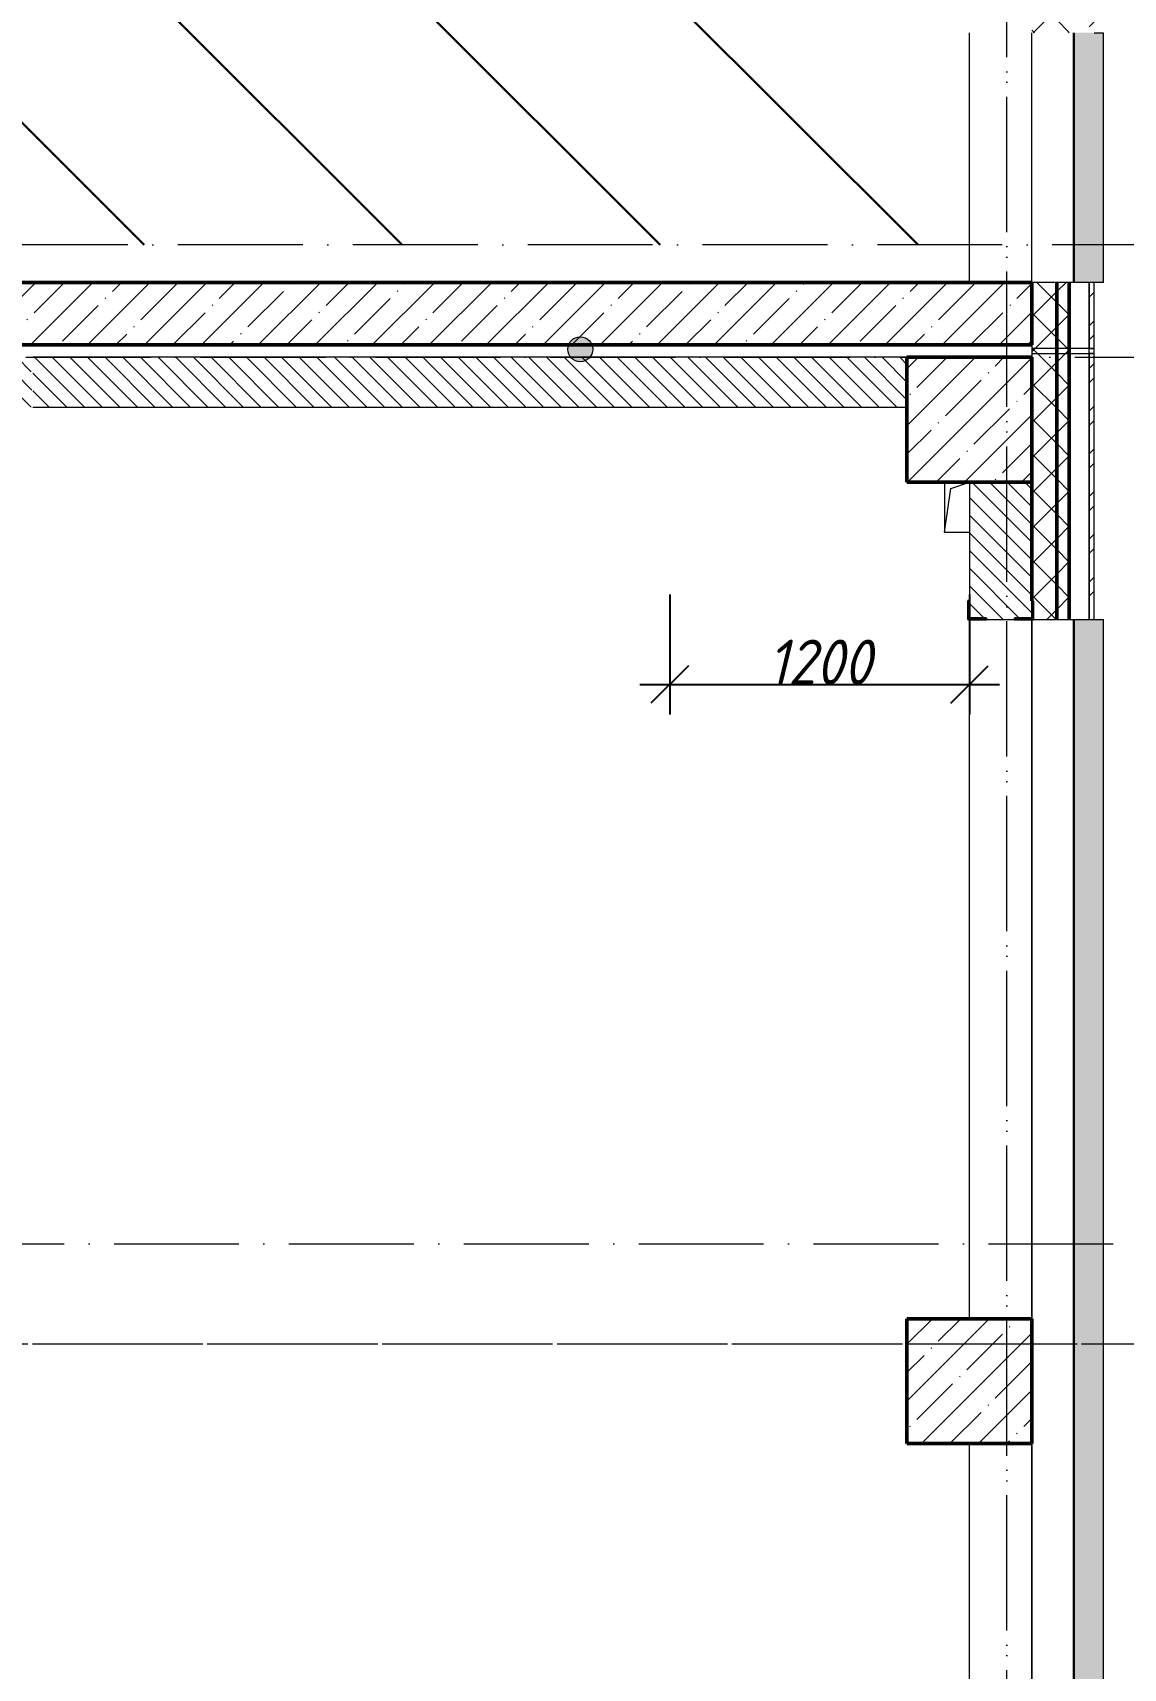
# Model space of a CAD drawing. Header units: millimetres. Extents: x -606178 to 312196, y -19338 to 632709.
# Drawn here: x -43465 to -39099, y 493325 to 499875 of the extents above; entities that cross this region are included whole.
import ezdxf

# ---------------------------------------------------------------- set-up
doc = ezdxf.new("R2010")
doc.units = ezdxf.units.MM
doc.linetypes.add('50_200_ШТРИХ_1Т_ш5_п1_п1_', pattern=[700, 500, -100, 0, -100])
for name, color, linetype, lineweight in [('4) ЛЕстницы', 5, 'Continuous', 30), ('A-____-____-DIMS', 7, 'Continuous', 9), ('A-GENM-____-MCUT', 7, 'Continuous', 25), ('A-GENM-____-OTLN', 7, 'Continuous', 9), ('A-GENM-____-OTLN-1', 7, 'Continuous', 25), ('A-GLAZ-____-OTLN', 7, 'Continuous', 9), ('A-WALL-____-MCUT', 7, 'Continuous', 13), ('A-WALL-____-MCUT-1', 7, 'Continuous', 9), ('A-WALL-____-MCUT-2', 7, 'Continuous', 50), ('A-WALL-____-MCUT-3', 7, 'Continuous', 9), ('A-WALL-____-OTLN', 7, 'Continuous', 9), ('A-WALL-____-PATT-1', 7, 'Continuous', 9), ('A-WALL-FNSH-MCUT-1', 7, 'Continuous', 9), ('G-____-____-TEXT', 7, 'Continuous', 9), ('S-COLS-____-MCUT', 7, 'Continuous', 50), ('S-COLS-____-OTLN', 7, 'Continuous', 9), ('S-GRID-____-OTLN-1', 7, '50_200_ШТРИХ_1Т_ш5_п1_п1_', 9)]:
    doc.layers.add(name, color=color, linetype=linetype, lineweight=lineweight)
doc.layers.add('A-GLAZ-____-OTLN-1', color=7, linetype='Continuous', lineweight=9, true_color=0xc0c0c0)
doc.styles.add('ISOCPEUR_I_10', font='isocpeui.ttf', dxfattribs={"width": 0.9, "height": 180})
doc.dimstyles.new('ISO-1_8_0_9К_СРЕДНИЙ_Кладочные_3', dxfattribs={"dimscale": 304.8, "dimtxt": 179.276612, "dimasz": 0.492126, "dimexe": 0.393701, "dimexo": 0, "dimgap": 0, "dimtad": 1, "dimdec": 3, "dimrnd": 0.001, "dimdsep": 46, "dimtxsty": 'ISOCPEUR_I_10', "dimblk1": 'OBLIQUE', "dimblk2": 'OBLIQUE', "dimsah": 1, "dimcen": 0.09, "dimdle": 0.393701, "dimazin": 0, "dimtfac": 1, "dimtdec": 4, "dimtix": 1, "dimtmove": 0, "dimatfit": 3, "dimfxl": 1, "dimtvp": 1, "dimtolj": 1, "dimtzin": 0, "dimarcsym": 2})
pattern_1 = [(45, (-140714.89, 451794.26), (-70.71068, 70.71068), []), (135, (-140714.89, 451794.26), (-70.71068, -70.71068), [])]
pattern_2 = [(45, (-101000, -46531.04), (-114.04925, 114.04925), []), (45, (-100885.95, -46531.04), (-114.04925, 114.04925), [201.613, -40.323, 3.353, -36.97])]
pattern_3 = [(135, (-140714.89, 451794.26), (-35.35534, -35.35534), [])]
pattern_4 = [(45, (-140714.89, 451794.26), (-114.04925, 114.04925), []), (45, (-140600.84, 451794.26), (-114.04925, 114.04925), [201.612, -40.322, 3.353, -36.97])]
pattern_5 = [(45, (-140714.89, 451794.26), (-85.53659, 85.53659), []), (45, (-140657.87, 451794.26), (-85.53659, 85.53659), [])]

# ---------------------------------------------------------------- blocks, each defined once
blk = doc.blocks.new('BSC_Колонна _Прямоугольная - 500х500-V114-АР1_План отверстий 3 этажа в осях 1-64_Ю-ЯЯ')
at = {"layer": 'S-COLS-____-OTLN'}
h = blk.add_hatch(dxfattribs=at)
h.set_pattern_fill('FP_119', color=256, style=0, pattern_type=2)
h.set_pattern_definition(pattern_2)
h.paths.add_polyline_path([(-250, -250), (250, -250), (250, 250), (-250, 250), (-250, 198.3)], flags=0)
at = {"layer": 'S-COLS-____-MCUT'}
for p, q in [((250, 250), (-250, 250)), ((-250, 250), (-250, -250)), ((250, -250), (250, 250)), ((-250, -250), (250, -250))]:
    blk.add_line(p, q, dxfattribs=at)
blk = doc.blocks.new('Отлив_СКБ - Отлив витража_120_НВФ-31885283-АР1_План отверстий 3 этажа в осях 1-64_Ю-ЯЯ')
at = {"layer": 'A-GLAZ-____-OTLN-1'}
for points in [[(426.9, -2), (1000, -2), (1000, 0), (0, 0), (0, -2)], [(426.9, -120), (1000, -120), (1000, -2), (0, -2), (0, -120)]]:
    blk.add_hatch(color=256, dxfattribs=at).paths.add_polyline_path(points, flags=0)
at = {"layer": 'A-GLAZ-____-OTLN'}
for p, q in [((0, 0), (1000, 0)), ((1000, -2), (0, -2)), ((0, -120), (0, -83)), ((0, -120), (1000, -120)), ((1000, -83), (1000, -120))]:
    blk.add_line(p, q, dxfattribs=at)
blk = doc.blocks.new('Стены 13 - Стены 4-31812941-АР1_План отверстий 3 этажа в осях 1-64_Ю-ЯЯ')
at = {"layer": 'A-WALL-____-MCUT'}
for p, q in [((-1843.5, 41030.2), (-1843.5, 41010.2)), ((-1593.5, 41030.2), (-1843.5, 41030.2)), ((-1843.5, 41010.2), (-1593.5, 41010.2)), ((-1593.5, 41010.2), (-1593.5, 41030.2))]:
    blk.add_line(p, q, dxfattribs=at)
blk = doc.blocks.new('BSC_Колонна _Прямоугольная - 500х500-V138-АР1_План отверстий 3 этажа в осях 1-64_А-ГГ')
at = {"layer": 'S-COLS-____-OTLN'}
h = blk.add_hatch(dxfattribs=at)
h.set_pattern_fill('FP_161', color=256, style=0, pattern_type=2)
h.set_pattern_definition(pattern_2)
h.paths.add_polyline_path([(-250, -250), (250, -250), (250, 250), (-250, 250), (-250, -215.4)], flags=0)
at = {"layer": 'S-COLS-____-MCUT'}
for p, q in [((250, 250), (-250, 250)), ((-250, 250), (-250, -250)), ((250, -250), (250, 250)), ((-250, -250), (250, -250))]:
    blk.add_line(p, q, dxfattribs=at)
blk = doc.blocks.new('BSC_Колонна _Прямоугольная - 500х500-V140-АР1_План отверстий 3 этажа в осях 1-64_А-ГГ')
at = {"layer": 'S-COLS-____-OTLN'}
h = blk.add_hatch(dxfattribs=at)
h.set_pattern_fill('FP_163', color=256, style=0, pattern_type=2)
h.set_pattern_definition([(45, (-101000, -42681.04), (-114.04925, 114.04925), []), (45, (-100885.95, -42681.04), (-114.04925, 114.04925), [201.613, -40.323, 3.353, -36.97])])
h.paths.add_polyline_path([(-250, -250), (250, -250), (250, 250), (-250, 250)], flags=0)
at = {"layer": 'S-COLS-____-MCUT'}
for p, q in [((250, 250), (-250, 250)), ((-250, 250), (-250, -250)), ((250, -250), (250, 250)), ((-250, -250), (250, -250))]:
    blk.add_line(p, q, dxfattribs=at)
blk = doc.blocks.new('Фахверк_СКБ_Уголок - 250_2700-27497298-АР1_План отверстий 3 этажа в осях 1-64_А-ГГ')
at = {"layer": 'A-GENM-____-MCUT'}
for p, q in [((200, 181), (125, 181)), ((125, 181), (125, 106)), ((131, 106), (131, 175)), ((131, 175), (200, 175)), ((200, 175), (200, 181)), ((125, 106), (131, 106)), ((131, -6), (125, -6)), ((125, -6), (125, -81)), ((131, -75), (131, -6)), ((125, -81), (200, -81)), ((200, -75), (131, -75)), ((200, -81), (200, -75))]:
    blk.add_line(p, q, dxfattribs=at)
blk = doc.blocks.new('AR_Отверстие прямоугольное _в плите_ - AR_Отверстие прямоугольное _в плите_-V178-АР1_План отверстий 3 этажа в осях 1-64_А-ГГ')
at = {"layer": 'A-GENM-____-OTLN'}
for p, q in [((-50, 100), (-50, -100)), ((-50, -100), (-25, 75)), ((-25, 75), (50, 100)), ((-50, -100), (50, -100))]:
    blk.add_line(p, q, dxfattribs=at)
blk = doc.blocks.new('Отлив_СКБ - Отлив витража_120_НВФ-31885688-АР1_План отверстий 3 этажа в осях 1-64_А-ГГ')
at = {"layer": 'A-GLAZ-____-OTLN-1'}
for points in [[(4275.3, -2), (4800, -2), (4800, 0), (0, 0), (0, -2), (740.4, -2)], [(4275.3, -120), (4800, -120), (4800, -2), (0, -2), (0, -120), (740.4, -120)]]:
    blk.add_hatch(color=256, dxfattribs=at).paths.add_polyline_path(points, flags=0)
at = {"layer": 'A-GLAZ-____-OTLN'}
for p, q in [((0, 0), (4800, 0)), ((4800, -2), (0, -2)), ((0, -120), (0, -83)), ((0, -120), (4800, -120)), ((4800, -83), (4800, -120))]:
    blk.add_line(p, q, dxfattribs=at)
blk = doc.blocks.new('Стены 13 - Стены 4-31812941-АР1_План отверстий 3 этажа в осях 1-64_А-ГГ')
at = {"layer": 'A-WALL-____-MCUT-3'}
for p, q in [((-1843.5, 41030.2), (-1843.5, 41010.2)), ((-1593.5, 41030.2), (-1843.5, 41030.2)), ((-1843.5, 41010.2), (-1593.5, 41010.2)), ((-1593.5, 41010.2), (-1593.5, 41030.2))]:
    blk.add_line(p, q, dxfattribs=at)
blk = doc.blocks.new('_Oblique')
at = {"color": 0, "linetype": 'ByBlock', "lineweight": -2}
blk.add_line((-0.5, -0.5), (0.5, 0.5), dxfattribs=at)
blk = doc.blocks.new('*D5144')
at = {"layer": 'A-____-____-DIMS', "color": 0, "lineweight": -2, "transparency": 16777216}
for p, q in [((-40914.9, 497625.3), (-40914.9, 497144.9)), ((-39714.9, 497625.3), (-39714.9, 497144.9)), ((-41034.9, 497264.9), (-39594.9, 497264.9))]:
    blk.add_line(p, q, dxfattribs=at)
at = {"layer": 'Defpoints', "color": 0, "transparency": 16777216}
for p in [(-40914.9, 497625.3), (-39714.9, 497625.3), (-39714.9, 497264.9)]:
    blk.add_point(p, dxfattribs=at)
at = {"layer": 'A-____-____-DIMS', "color": 0, "lineweight": -2, "transparency": 16777216, "xscale": 150, "yscale": 150, "zscale": 150, "rotation": 180}
blk.add_blockref('_Oblique', (-40914.9, 497264.9), dxfattribs=at)
at = {"layer": 'A-____-____-DIMS', "color": 0, "lineweight": -2, "transparency": 16777216, "xscale": 150, "yscale": 150, "zscale": 150}
blk.add_blockref('_Oblique', (-39714.9, 497264.9), dxfattribs=at)
at = {"layer": 'A-____-____-DIMS', "color": 0, "transparency": 16777216, "insert": (-40314.9, 497354.9), "char_height": 180, "width": 504.733, "attachment_point": 5, "style": 'ISOCPEUR_I_10'}
blk.add_mtext('\\A1;1200', dxfattribs=at)

msp = doc.modelspace()

# ---------------------------------------------------------------- hatches: boundary and pattern name
at = {"layer": '4) ЛЕстницы'}
h = msp.add_hatch(dxfattribs=at)
h.set_pattern_fill('ANSI31', color=256, scale=230, angle=90)
h.set_pattern_definition([(135, (-424485.6, 538657.7), (-516.3647, -516.3647), [])])
h.paths.add_polyline_path([(-47364.891, 499025.3011), (-47364.891, 501075.3011), (-39864.891, 501075.3011), (-39864.891, 499025.3011)])
at = {"layer": 'A-WALL-____-PATT-1'}
h = msp.add_hatch(dxfattribs=at)
h.set_pattern_fill('FP_4', color=256, style=0, pattern_type=2)
h.set_pattern_definition(pattern_1)
h.paths.add_polyline_path([(-39464.891, 498590.3011), (-39364.891, 498590.3011), (-39364.891, 498875.3011), (-39464.891, 498875.3011)], flags=0)
h.paths.add_polyline_path([(-39364.891, 499875.3011), (-39364.891, 507575.3011), (-39458.891, 507575.3011), (-39458.891, 507500.3011), (-39464.891, 507500.3011), (-39464.891, 499875.3011)], flags=0)
h.paths.add_polyline_path([(-39458.891, 521275.3011), (-39364.891, 521275.3011), (-39364.891, 522525.3011), (-39458.891, 522525.3011), (-39458.891, 522450.3011), (-39464.891, 522450.3011), (-39464.891, 521350.3011), (-39458.891, 521350.3011), (-39458.891, 521281.3011)], flags=0)
h.paths.add_polyline_path([(-39364.891, 524325.3011), (-39364.891, 525525.3011), (-39464.891, 525525.3011), (-39464.891, 524400.3011), (-39458.891, 524400.3011), (-39458.891, 524325.3011)], flags=0)
h.paths.add_polyline_path([(-39364.891, 527325.3011), (-39364.891, 528525.3011), (-39458.891, 528525.3011), (-39458.891, 528450.3011), (-39464.891, 528450.3011), (-39464.891, 527400.3011), (-39458.891, 527400.3011), (-39458.891, 527325.3011)], flags=0)
h.paths.add_polyline_path([(-39364.891, 530325.3011), (-39364.891, 531525.3011), (-39458.891, 531525.3011), (-39458.891, 531450.3011), (-39464.891, 531450.3011), (-39464.891, 530400.3011), (-39458.891, 530400.3011), (-39458.891, 530325.3011)], flags=0)
h.paths.add_polyline_path([(-39364.891, 533325.3011), (-39364.891, 537475.3011), (-39464.891, 537475.3011), (-39464.891, 533325.3011)], flags=0)
h = msp.add_hatch(dxfattribs=at)
h.set_pattern_fill('FP_4', color=256, style=0, pattern_type=2)
h.set_pattern_definition(pattern_1)
h.paths.add_polyline_path([(-39314.891, 498590.3011), (-39314.891, 498875.3011), (-39364.891, 498875.3011), (-39364.891, 498590.3011)], flags=0)
h.paths.add_polyline_path([(-39314.891, 499875.3011), (-39314.891, 507575.3011), (-39364.891, 507575.3011), (-39364.891, 499875.3011)], flags=0)
h.paths.add_polyline_path([(-39314.891, 521275.3011), (-39314.891, 522525.3011), (-39364.891, 522525.3011), (-39364.891, 521275.3011)], flags=0)
h.paths.add_polyline_path([(-39314.891, 524325.3011), (-39314.891, 525525.3011), (-39364.891, 525525.3011), (-39364.891, 524325.3011)], flags=0)
h.paths.add_polyline_path([(-39364.891, 527325.3011), (-39314.891, 527325.3011), (-39314.891, 528525.3011), (-39364.891, 528525.3011), (-39364.891, 528391.5333)], flags=0)
h.paths.add_polyline_path([(-39314.891, 530325.3011), (-39314.891, 531525.3011), (-39364.891, 531525.3011), (-39364.891, 530325.3011)], flags=0)
h.paths.add_polyline_path([(-39364.891, 533325.3011), (-39314.891, 533325.3011), (-39314.891, 537475.3011), (-39364.891, 537475.3011)], flags=0)
h = msp.add_hatch(dxfattribs=at)
h.set_pattern_fill('FP_6', color=256, style=0, pattern_type=2)
h.set_pattern_definition(pattern_5)
h.paths.add_polyline_path([(-39214.891, 498610.3011), (-39214.891, 498875.3011), (-39234.891, 498875.3011), (-39234.891, 498610.3011)], flags=0)
h.paths.add_polyline_path([(-39234.891, 499875.3011), (-39214.891, 499875.3011), (-39214.891, 507575.3011), (-39234.891, 507575.3011), (-39234.891, 502559.7715)], flags=0)
h = msp.add_hatch(dxfattribs=at)
h.set_pattern_fill('FP_12', color=256, style=0, pattern_type=2)
h.set_pattern_definition(pattern_4)
h.paths.add_polyline_path([(-39464.891, 498625.3011), (-39464.891, 498875.3011), (-43864.891, 498875.3011), (-43864.891, 498625.3011), (-39983.4525, 498625.3011)], flags=0)
h = msp.add_hatch(dxfattribs=at)
h.set_pattern_fill('FP_38', color=256, style=0, pattern_type=2)
h.set_pattern_definition(pattern_4)
h.paths.add_polyline_path([(-39464.891, 498625.3011), (-39464.891, 498875.3011), (-43864.891, 498875.3011), (-43864.891, 498625.3011), (-39983.1035, 498625.3011)], flags=0)
h = msp.add_hatch(dxfattribs=at)
h.set_pattern_fill('FP_1', color=256, style=0, pattern_type=2)
h.set_pattern_definition(pattern_1)
h.paths.add_polyline_path([(-39364.891, 498590.3011), (-39364.891, 498875.3011), (-39464.891, 498875.3011), (-39464.891, 498590.3011)], flags=0)
h = msp.add_hatch(dxfattribs=at)
h.set_pattern_fill('FP_1', color=256, style=0, pattern_type=2)
h.set_pattern_definition(pattern_1)
h.paths.add_polyline_path([(-39314.891, 498590.3011), (-39314.891, 498875.3011), (-39364.891, 498875.3011), (-39364.891, 498590.3011)], flags=0)
h = msp.add_hatch(dxfattribs=at)
h.set_pattern_fill('FP_3', color=256, style=0, pattern_type=2)
h.set_pattern_definition(pattern_5)
h.paths.add_polyline_path([(-39214.891, 498610.3011), (-39214.891, 498875.3011), (-39234.891, 498875.3011), (-39234.891, 498610.3011)], flags=0)
h = msp.add_hatch(dxfattribs=at)
h.set_pattern_fill('FP_4', color=256, style=0, pattern_type=2)
h.set_pattern_definition(pattern_1)
h.paths.add_polyline_path([(-39458.891, 497525.3011), (-39364.891, 497525.3011), (-39364.891, 498590.3011), (-39464.891, 498590.3011), (-39464.891, 497600.3011), (-39458.891, 497600.3011), (-39458.891, 497531.3011)], flags=0)
h = msp.add_hatch(dxfattribs=at)
h.set_pattern_fill('FP_1', color=256, style=0, pattern_type=2)
h.set_pattern_definition(pattern_1)
h.paths.add_polyline_path([(-39364.891, 449775.3011), (-39364.891, 450725.3011), (-39458.891, 450725.3011), (-39458.891, 450650.3011), (-39464.891, 450650.3011), (-39464.891, 449775.3011)], flags=0)
h.paths.add_polyline_path([(-39458.891, 452525.3011), (-39364.891, 452525.3011), (-39364.891, 453725.3011), (-39458.891, 453725.3011), (-39458.891, 453650.3011), (-39464.891, 453650.3011), (-39464.891, 452600.3011), (-39458.891, 452600.3011), (-39458.891, 452528.3124)], flags=0)
h.paths.add_polyline_path([(-39364.891, 455525.3011), (-39364.891, 456725.3011), (-39458.891, 456725.3011), (-39458.891, 456650.3011), (-39464.891, 456650.3011), (-39464.891, 455600.3011), (-39458.891, 455600.3011), (-39458.891, 455525.3011)], flags=0)
h.paths.add_polyline_path([(-39364.891, 458525.3011), (-39364.891, 459725.3011), (-39458.891, 459725.3011), (-39458.891, 459650.3011), (-39464.891, 459650.3011), (-39464.891, 458600.3011), (-39458.891, 458600.3011), (-39458.891, 458525.3011)], flags=0)
h.paths.add_polyline_path([(-39458.891, 461525.3011), (-39364.891, 461525.3011), (-39364.891, 462725.3011), (-39458.891, 462725.3011), (-39458.891, 462650.3011), (-39464.891, 462650.3011), (-39464.891, 461600.3011), (-39458.891, 461600.3011), (-39458.891, 461531.3011)], flags=0)
h.paths.add_polyline_path([(-39458.891, 467525.3011), (-39364.891, 467525.3011), (-39364.891, 468725.3011), (-39458.891, 468725.3011), (-39458.891, 468650.3011), (-39464.891, 468650.3011), (-39464.891, 467600.3011), (-39458.891, 467600.3011), (-39458.891, 467531.3011)], flags=0)
h.paths.add_polyline_path([(-39458.891, 470525.3011), (-39364.891, 470525.3011), (-39364.891, 471725.3011), (-39458.891, 471725.3011), (-39458.891, 471650.3011), (-39464.891, 471650.3011), (-39464.891, 470600.3011), (-39458.891, 470600.3011), (-39458.891, 470531.3011)], flags=0)
h.paths.add_polyline_path([(-39364.891, 473525.3011), (-39364.891, 474725.3011), (-39458.891, 474725.3011), (-39458.891, 474650.3011), (-39464.891, 474650.3011), (-39464.891, 473600.3011), (-39458.891, 473600.3011), (-39458.891, 473525.3011)], flags=0)
h.paths.add_polyline_path([(-39458.891, 476525.3011), (-39364.891, 476525.3011), (-39364.891, 477725.3011), (-39458.891, 477725.3011), (-39458.891, 477650.3011), (-39464.891, 477650.3011), (-39464.891, 476600.3011), (-39458.891, 476600.3011), (-39458.891, 476531.3011)], flags=0)
h.paths.add_polyline_path([(-39364.891, 479525.3011), (-39364.891, 480725.3011), (-39458.891, 480725.3011), (-39458.891, 480650.3011), (-39464.891, 480650.3011), (-39464.891, 479600.3011), (-39458.891, 479600.3011), (-39458.891, 479525.3011)], flags=0)
h.paths.add_polyline_path([(-39364.891, 485525.3011), (-39364.891, 486725.3011), (-39458.891, 486725.3011), (-39458.891, 486650.3011), (-39464.891, 486650.3011), (-39464.891, 485600.3011), (-39458.891, 485600.3011), (-39458.891, 485525.3011)], flags=0)
h.paths.add_polyline_path([(-39458.891, 488525.3011), (-39364.891, 488525.3011), (-39364.891, 489725.3011), (-39458.891, 489725.3011), (-39458.891, 489650.3011), (-39464.891, 489650.3011), (-39464.891, 488600.3011), (-39458.891, 488600.3011), (-39458.891, 488531.3011)], flags=0)
h.paths.add_polyline_path([(-39364.891, 491525.3011), (-39364.891, 492725.3011), (-39458.891, 492725.3011), (-39458.891, 492650.3011), (-39464.891, 492650.3011), (-39464.891, 491600.3011), (-39458.891, 491600.3011), (-39458.891, 491525.3011)], flags=0)
h.paths.add_polyline_path([(-39364.891, 497525.3011), (-39364.891, 498590.3011), (-39464.891, 498590.3011), (-39464.891, 497600.3011), (-39458.891, 497600.3011), (-39458.891, 497525.3011)], flags=0)
h = msp.add_hatch(dxfattribs=at)
h.set_pattern_fill('FP_4', color=256, style=0, pattern_type=2)
h.set_pattern_definition(pattern_1)
h.paths.add_polyline_path([(-39314.891, 497525.3011), (-39314.891, 498590.3011), (-39364.891, 498590.3011), (-39364.891, 497525.3011)], flags=0)
h = msp.add_hatch(dxfattribs=at)
h.set_pattern_fill('FP_1', color=256, style=0, pattern_type=2)
h.set_pattern_definition(pattern_1)
h.paths.add_polyline_path([(-39364.891, 449725.3011), (-39314.891, 449725.3011), (-39314.891, 450725.3011), (-39364.891, 450725.3011), (-39364.891, 449775.3011)], flags=0)
h.paths.add_polyline_path([(-39364.891, 452525.3011), (-39314.891, 452525.3011), (-39314.891, 453725.3011), (-39364.891, 453725.3011), (-39364.891, 452528.3124)], flags=0)
h.paths.add_polyline_path([(-39314.891, 455525.3011), (-39314.891, 456725.3011), (-39364.891, 456725.3011), (-39364.891, 455525.3011)], flags=0)
h.paths.add_polyline_path([(-39314.891, 458525.3011), (-39314.891, 459725.3011), (-39364.891, 459725.3011), (-39364.891, 458525.3011)], flags=0)
h.paths.add_polyline_path([(-39364.891, 461525.3011), (-39314.891, 461525.3011), (-39314.891, 462725.3011), (-39364.891, 462725.3011), (-39364.891, 461988.6466)], flags=0)
h.paths.add_polyline_path([(-39364.891, 467525.3011), (-39314.891, 467525.3011), (-39314.891, 468725.3011), (-39364.891, 468725.3011), (-39364.891, 468008.8592)], flags=0)
h.paths.add_polyline_path([(-39314.891, 470525.3011), (-39314.891, 471725.3011), (-39364.891, 471725.3011), (-39364.891, 470525.3011)], flags=0)
h.paths.add_polyline_path([(-39314.891, 473525.3011), (-39314.891, 474725.3011), (-39364.891, 474725.3011), (-39364.891, 473525.3011)], flags=0)
h.paths.add_polyline_path([(-39364.891, 476525.3011), (-39314.891, 476525.3011), (-39314.891, 477725.3011), (-39364.891, 477725.3011), (-39364.891, 476609.163)], flags=0)
h.paths.add_polyline_path([(-39364.891, 479525.3011), (-39314.891, 479525.3011), (-39314.891, 480725.3011), (-39364.891, 480725.3011), (-39364.891, 480049.2845)], flags=0)
h.paths.add_polyline_path([(-39364.891, 485525.3011), (-39314.891, 485525.3011), (-39314.891, 486725.3011), (-39364.891, 486725.3011), (-39364.891, 486069.4971)], flags=0)
h.paths.add_polyline_path([(-39314.891, 488525.3011), (-39314.891, 489725.3011), (-39364.891, 489725.3011), (-39364.891, 488525.3011)], flags=0)
h.paths.add_polyline_path([(-39364.891, 491525.3011), (-39314.891, 491525.3011), (-39314.891, 492725.3011), (-39364.891, 492725.3011), (-39364.891, 492089.7097)], flags=0)
h.paths.add_polyline_path([(-39364.891, 497525.3011), (-39314.891, 497525.3011), (-39314.891, 498590.3011), (-39364.891, 498590.3011), (-39364.891, 498109.9224)], flags=0)
h = msp.add_hatch(dxfattribs=at)
h.set_pattern_fill('FP_6', color=256, style=0, pattern_type=2)
h.set_pattern_definition(pattern_5)
h.paths.add_polyline_path([(-39214.891, 497525.3011), (-39214.891, 498590.3011), (-39234.891, 498590.3011), (-39234.891, 497525.3011)], flags=0)
h = msp.add_hatch(dxfattribs=at)
h.set_pattern_fill('FP_3', color=256, style=0, pattern_type=2)
h.set_pattern_definition(pattern_5)
h.paths.add_polyline_path([(-39234.891, 449625.3011), (-39214.891, 449625.3011), (-39214.891, 450725.3011), (-39234.891, 450725.3011), (-39234.891, 449645.3011)], flags=0)
h.paths.add_polyline_path([(-39214.891, 452525.3011), (-39214.891, 453725.3011), (-39234.891, 453725.3011), (-39234.891, 452525.3011)], flags=0)
h.paths.add_polyline_path([(-39234.891, 455525.3011), (-39214.891, 455525.3011), (-39214.891, 456725.3011), (-39234.891, 456725.3011), (-39234.891, 455968.434)], flags=0)
h.paths.add_polyline_path([(-39234.891, 458525.3011), (-39214.891, 458525.3011), (-39214.891, 459725.3011), (-39234.891, 459725.3011), (-39234.891, 458548.5251)], flags=0)
h.paths.add_polyline_path([(-39214.891, 461525.3011), (-39214.891, 462725.3011), (-39234.891, 462725.3011), (-39234.891, 461525.3011)], flags=0)
h.paths.add_polyline_path([(-39214.891, 467525.3011), (-39214.891, 468725.3011), (-39234.891, 468725.3011), (-39234.891, 467525.3011)], flags=0)
h.paths.add_polyline_path([(-39214.891, 470525.3011), (-39214.891, 471725.3011), (-39234.891, 471725.3011), (-39234.891, 470525.3011)], flags=0)
h.paths.add_polyline_path([(-39214.891, 473525.3011), (-39214.891, 474725.3011), (-39234.891, 474725.3011), (-39234.891, 473525.3011)], flags=0)
h.paths.add_polyline_path([(-39234.891, 476525.3011), (-39214.891, 476525.3011), (-39214.891, 477725.3011), (-39234.891, 477725.3011), (-39234.891, 476609.163)], flags=0)
h.paths.add_polyline_path([(-39214.891, 479525.3011), (-39214.891, 480725.3011), (-39234.891, 480725.3011), (-39234.891, 479525.3011)], flags=0)
h.paths.add_polyline_path([(-39214.891, 485525.3011), (-39214.891, 486725.3011), (-39234.891, 486725.3011), (-39234.891, 485525.3011)], flags=0)
h.paths.add_polyline_path([(-39234.891, 488525.3011), (-39214.891, 488525.3011), (-39214.891, 489725.3011), (-39234.891, 489725.3011), (-39234.891, 488649.5882)], flags=0)
h.paths.add_polyline_path([(-39214.891, 491525.3011), (-39214.891, 492725.3011), (-39234.891, 492725.3011), (-39234.891, 491525.3011)], flags=0)
h.paths.add_polyline_path([(-39214.891, 497525.3011), (-39214.891, 498590.3011), (-39234.891, 498590.3011), (-39234.891, 497525.3011)], flags=0)
h = msp.add_hatch(dxfattribs=at)
h.set_pattern_fill('FP_9', color=256, style=0, pattern_type=2)
h.set_pattern_definition(pattern_3)
h.paths.add_polyline_path([(-39964.891, 498375.3011), (-39964.891, 498575.3011), (-43464.891, 498575.3011), (-43464.891, 498506.3011), (-43470.891, 498506.3011), (-43470.891, 498575.3011), (-46964.891, 498575.3011), (-46964.891, 498375.3011), (-43470.891, 498375.3011), (-43470.891, 498444.3011), (-43464.891, 498444.3011), (-43464.891, 498375.3011), (-39983.4525, 498375.3011)], flags=0)
h = msp.add_hatch(dxfattribs=at)
h.set_pattern_fill('FP_6', color=256, style=0, pattern_type=2)
h.set_pattern_definition(pattern_3)
h.paths.add_polyline_path([(-39964.891, 498375.3011), (-39964.891, 498575.3011), (-43464.891, 498575.3011), (-43464.891, 498506.3011), (-43470.891, 498506.3011), (-43470.891, 498575.3011), (-46964.891, 498575.3011), (-46964.891, 498375.3011), (-43470.891, 498375.3011), (-43470.891, 498444.3011), (-43464.891, 498444.3011), (-43464.891, 498375.3011), (-39983.1035, 498375.3011)], flags=0)
h = msp.add_hatch(dxfattribs=at)
h.set_pattern_fill('FP_6', color=256, style=0, pattern_type=2)
h.set_pattern_definition(pattern_3)
h.paths.add_polyline_path([(-39645.891, 497525.3011), (-39533.891, 497525.3011), (-39533.891, 497531.3011), (-39464.891, 497531.3011), (-39464.891, 498075.3011), (-39714.891, 498075.3011), (-39714.891, 497531.3011), (-39645.891, 497531.3011)], flags=0)
at = {"layer": 'G-____-____-TEXT'}
h = msp.add_hatch(color=256, dxfattribs=at)
edge = h.paths.add_edge_path(flags=0)
edge.add_arc((-41272.8312, 498607.5978), 50, 0, 360)
h = msp.add_hatch(color=256, dxfattribs=at)
edge = h.paths.add_edge_path(flags=0)
edge.add_arc((-41272.8312, 498607.5978), 50, 0, 360)

# ---------------------------------------------------------------- linework, layer by layer
at = {"layer": 'A-WALL-____-MCUT'}
for p, q in [((-39464.891, 498875.3011), (-39464.891, 498575.3011)), ((-39234.891, 498875.3011), (-39464.891, 498875.3011)), ((-39234.891, 497525.3011), (-39234.891, 498875.3011)), ((-39964.891, 498575.3011), (-43464.891, 498575.3011)), ((-43464.891, 498375.3011), (-39964.891, 498375.3011))]:
    msp.add_line(p, q, dxfattribs=at)
at = {"layer": 'A-WALL-____-MCUT-1'}
for p, q in [((-39464.891, 498875.3011), (-43614.891, 498875.3011)), ((-39464.891, 498625.3011), (-39464.891, 498875.3011)), ((-39364.891, 497525.3011), (-39364.891, 498875.3011)), ((-39314.891, 497525.3011), (-39314.891, 498875.3011)), ((-43864.891, 498625.3011), (-39464.891, 498625.3011))]:
    msp.add_line(p, q, dxfattribs=at)
at = {"layer": 'A-WALL-____-MCUT-2'}
for p, q in [((-39464.891, 498875.3011), (-43614.891, 498875.3011)), ((-39464.891, 498625.3011), (-39464.891, 498875.3011)), ((-39364.891, 497525.3011), (-39364.891, 498875.3011)), ((-39314.891, 497525.3011), (-39314.891, 498875.3011)), ((-43864.891, 498625.3011), (-39464.891, 498625.3011)), ((-39464.891, 497600.3011), (-39464.891, 498075.3011))]:
    msp.add_line(p, q, dxfattribs=at)
at = {"layer": 'A-WALL-____-MCUT-3'}
for p, q in [((-39464.891, 498875.3011), (-39464.891, 498575.3011)), ((-39234.891, 497525.3011), (-39234.891, 498875.3011)), ((-39964.891, 498575.3011), (-43464.891, 498575.3011)), ((-43464.891, 498375.3011), (-39964.891, 498375.3011)), ((-39714.891, 498075.3011), (-39714.891, 497600.3011)), ((-39645.891, 497525.3011), (-39533.891, 497525.3011)), ((-39458.891, 497525.3011), (-39234.891, 497525.3011))]:
    msp.add_line(p, q, dxfattribs=at)
at = {"layer": 'A-WALL-____-OTLN'}
for p, q in [((-39714.891, 498875.3011), (-39714.891, 499875.3011)), ((-39464.891, 498875.3011), (-39464.891, 499875.3011)), ((-39714.891, 494725.3011), (-39714.891, 497525.3011)), ((-39464.891, 494725.3011), (-39464.891, 497525.3011)), ((-39464.891, 497525.3011), (-39464.891, 494725.3011)), ((-39714.891, 492725.3011), (-39714.891, 494225.3011)), ((-39464.891, 492725.3011), (-39464.891, 494225.3011)), ((-39464.891, 494225.3011), (-39464.891, 492725.3011))]:
    msp.add_line(p, q, dxfattribs=at)
at = {"layer": 'A-WALL-FNSH-MCUT-1'}
for p, q in [((-39214.891, 498875.3011), (-39234.891, 498875.3011)), ((-39234.891, 498875.3011), (-39234.891, 498610.3011)), ((-39234.891, 498875.3011), (-39234.891, 498610.3011)), ((-39214.891, 498610.3011), (-39214.891, 498875.3011)), ((-39214.891, 498610.3011), (-39214.891, 498875.3011)), ((-39234.891, 498610.3011), (-39214.891, 498610.3011)), ((-39234.891, 498610.3011), (-39214.891, 498610.3011)), ((-39214.891, 498590.3011), (-39234.891, 498590.3011)), ((-39234.891, 498590.3011), (-39234.891, 497525.3011)), ((-39214.891, 498590.3011), (-39234.891, 498590.3011)), ((-39234.891, 498590.3011), (-39234.891, 497525.3011)), ((-39214.891, 497525.3011), (-39214.891, 498590.3011)), ((-39214.891, 497525.3011), (-39214.891, 498590.3011)), ((-39234.891, 497525.3011), (-39214.891, 497525.3011))]:
    msp.add_line(p, q, dxfattribs=at)
at = {"layer": 'G-____-____-TEXT'}
msp.add_circle((-41272.8312, 498607.5978), 50, dxfattribs=at)
msp.add_circle((-41272.8312, 498607.5978), 50, dxfattribs=at)
at = {"layer": 'S-GRID-____-OTLN-1'}
for p, q in [((-39564.891, 491375.8881), (-39564.891, 542687.1106)), ((-39564.891, 447311.6528), (-39564.891, 501675.2188)), ((-39564.891, 447311.6528), (-39564.891, 501675.2188)), ((-36782.7761, 499025.3011), (-47693.6266, 499025.3011)), ((-36782.7761, 499025.3011), (-47693.6266, 499025.3011)), ((-47693.6266, 498575.3011), (-36640.4843, 498575.3011)), ((-47693.6266, 498575.3011), (-36640.4843, 498575.3011)), ((-66242.5765, 495025.3011), (-36750.6776, 495025.3011)), ((-66242.5765, 495025.3011), (-36750.6776, 495025.3011)), ((-73388.1205, 494625.3011), (-36640.4843, 494625.3011)), ((-71470.2533, 494625.3011), (-36640.4843, 494625.3011))]:
    msp.add_line(p, q, dxfattribs=at)

# ---------------------------------------------------------------- block references
at = {"layer": 'A-GENM-____-OTLN'}
msp.add_blockref('AR_Отверстие прямоугольное _в плите_ - AR_Отверстие прямоугольное _в плите_-V178-АР1_План отверстий 3 этажа в осях 1-64_А-ГГ', (-39764.891, 497975.3011), dxfattribs=at)
at = {"layer": 'A-GENM-____-OTLN-1', "rotation": 89.9999999999999}
msp.add_blockref('Фахверк_СКБ_Уголок - 250_2700-27497298-АР1_План отверстий 3 этажа в осях 1-64_А-ГГ', (-39539.891, 497400.3011), dxfattribs=at)
at = {"layer": 'A-GLAZ-____-OTLN', "rotation": 90}
for name, p in [('Отлив_СКБ - Отлив витража_120_НВФ-31885283-АР1_План отверстий 3 этажа в осях 1-64_Ю-ЯЯ', (-39297.891, 498875.3011)), ('Отлив_СКБ - Отлив витража_120_НВФ-31885688-АР1_План отверстий 3 этажа в осях 1-64_А-ГГ', (-39297.891, 492725.3011))]:
    msp.add_blockref(name, p, dxfattribs=at)
at = {"layer": 'A-WALL-____-OTLN'}
for name in ['Стены 13 - Стены 4-31812941-АР1_План отверстий 3 этажа в осях 1-64_Ю-ЯЯ', 'Стены 13 - Стены 4-31812941-АР1_План отверстий 3 этажа в осях 1-64_А-ГГ']:
    msp.add_blockref(name, (-37621.3792, 457580.0591), dxfattribs=at)
at = {"layer": 'S-COLS-____-OTLN'}
for name, p in [('BSC_Колонна _Прямоугольная - 500х500-V114-АР1_План отверстий 3 этажа в осях 1-64_Ю-ЯЯ', (-39714.891, 498325.3011)), ('BSC_Колонна _Прямоугольная - 500х500-V138-АР1_План отверстий 3 этажа в осях 1-64_А-ГГ', (-39714.891, 498325.3011)), ('BSC_Колонна _Прямоугольная - 500х500-V140-АР1_План отверстий 3 этажа в осях 1-64_А-ГГ', (-39714.891, 494475.3011))]:
    msp.add_blockref(name, p, dxfattribs=at)

# ---------------------------------------------------------------- dimensions: what is measured, and where the dimension line sits
at = {"layer": 'A-____-____-DIMS'}
dim = msp.add_linear_dim(base=(-39714.891, 497264.9318), p1=(-40914.891, 497625.3011), p2=(-39714.891, 497625.3011), dimstyle='ISO-1_8_0_9К_СРЕДНИЙ_Кладочные_3', override={"dimpost": '<>', "dimfxl": 1200}, dxfattribs=at)
dim.commit()
dim.dimension.update_dxf_attribs({"geometry": '*D5144', "text_midpoint": (-40314.891, 497354.9318)})

doc.saveas('drawing.dxf')
